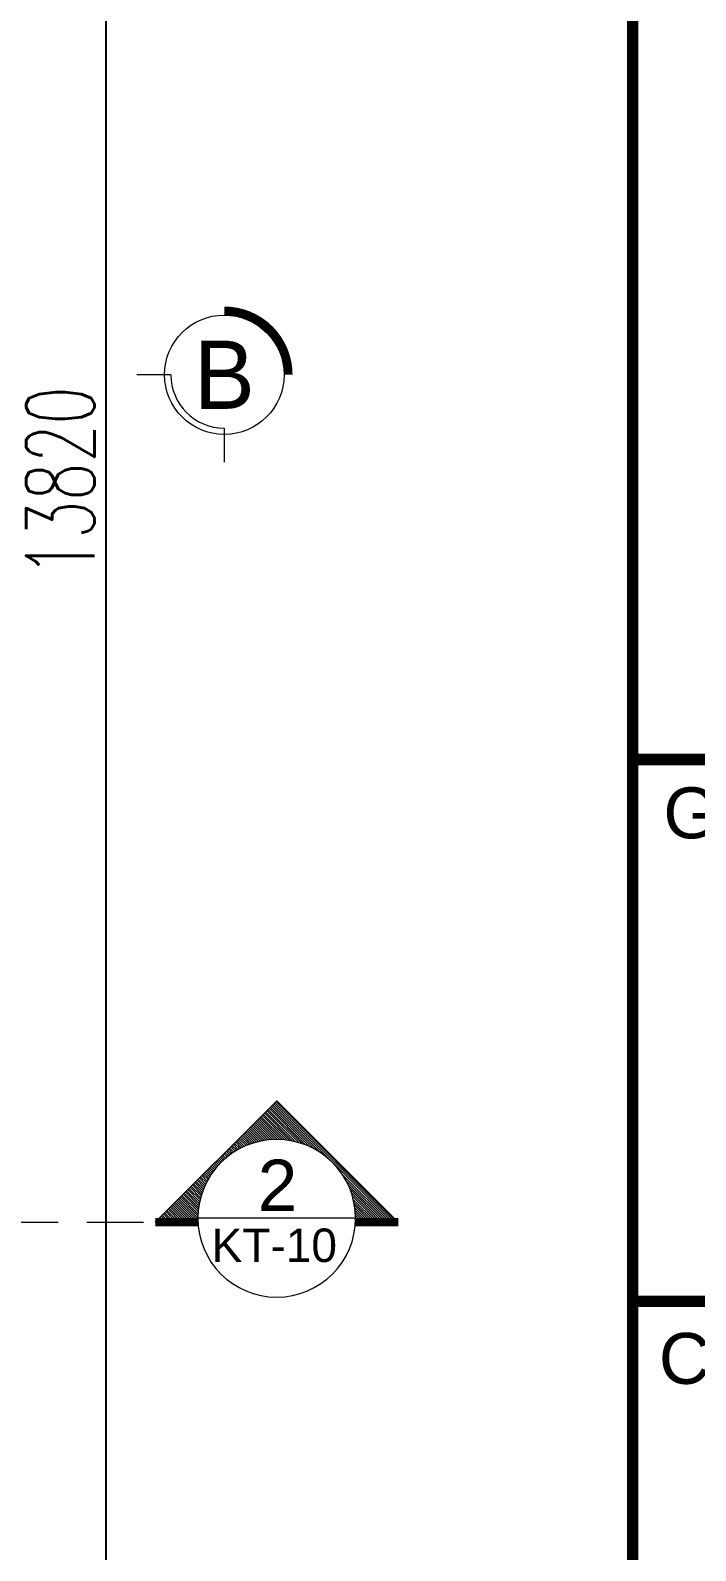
# Model space of a CAD drawing. Header units: millimetres. Extents: x -34806 to 662668, y 63228 to 99452.
# Drawn here: x 116393 to 119316, y 76692 to 83376 of the extents above; entities that cross this region are included whole.
import ezdxf
from ezdxf.enums import TextEntityAlignment as Align

# ---------------------------------------------------------------- set-up
doc = ezdxf.new("R2010")
doc.units = ezdxf.units.MM
doc.header["$LTSCALE"] = 200
doc.header["$MEASUREMENT"] = 0
doc.header["$PDMODE"] = 3
doc.header["$PDSIZE"] = 50
doc.linetypes.add('DASHED2', pattern=[0.375, 0.25, -0.125])
doc.layers.get('DEFPOINTS').update_dxf_attribs({"linetype": 'CONTINUOUS'})
for name, color, linetype, lineweight in [('cat', 1, 'CONTINUOUS', 40), ('hacth', 251, 'CONTINUOUS', 13), ('hatch', 251, 'CONTINUOUS', 5), ('thay', 7, 'CONTINUOUS', 18)]:
    doc.layers.add(name, color=color, linetype=linetype, lineweight=lineweight)
for name, color, linetype in [('DIM', 1, 'CONTINUOUS'), ('KHUNGTEN', 7, 'CONTINUOUS'), ('TEXT', 7, 'CONTINUOUS'), ('TPTA-Text', 253, 'CONTINUOUS')]:
    doc.layers.add(name, color=color, linetype=linetype)
doc.styles.add('Aria H iso', font='VHARIAL.ttf')
doc.styles.add('Arial iso', font='VNARIAL.ttf')
doc.styles.add('CHU HOA Day', font='VHARIAL.ttf')
doc.styles.add('CHUC HOA MANH', font='chhbg.shx', dxfattribs={"width": 0.8, "height": 250})
doc.styles.add('dam', font='VHAVANB.ttf', dxfattribs={"width": 0.9, "height": 450})
doc.styles.add('Scale', font='vnsimli.shx', dxfattribs={"width": 0.65, "bigfont": 'bigfont.shx'})
doc.dimstyles.new('Scale', dxfattribs={"dimscale": 10, "dimtxt": 2, "dimasz": 0.8, "dimexe": 1, "dimexo": 0, "dimgap": 0.5, "dimtad": 1, "dimdec": 0, "dimzin": 0, "dimdsep": 46, "dimtxsty": 'Scale', "dimblk": 'ARCHTICK', "dimcen": 1, "dimdle": 1, "dimclrd": 8, "dimclre": 251, "dimclrt": 3, "dimadec": 0, "dimazin": 0, "dimtfac": 1, "dimtdec": 0, "dimtix": 1, "dimtmove": 2, "dimatfit": 3, "dimfxl": 1, "dimtolj": 1, "dimtzin": 0, "dimarcsym": 0})

# ---------------------------------------------------------------- blocks, each defined once
blk = doc.blocks.new('_ArchTick')
at = {"layer": 'DIM', "color": 150}
blk.add_lwpolyline([(0.5000000000004547, 0.5000000000009095, 0.1333333333333333, 0, 0), (4.547473508864641e-13, 9.094947017729282e-13, 0, 0.1333333333333333, 0), (-0.4999999999995453, -0.4999999999990905, 0.1333333333333333, 0.1333333333333333, 0)], format="xyseb", dxfattribs=at)
blk = doc.blocks.new('*D1185')
at = {"layer": 'DEFPOINTS', "color": 0}
for p in [(115372.1488248326, 88302.0076397231), (115372.1488248326, 74482.00763972304), (116724.1024527386, 74482.00763972304)]:
    blk.add_point(p, dxfattribs=at)
at = {"layer": 'TPTA-Text', "color": 8, "lineweight": -2}
blk.add_line((116724.1024527386, 88402.0076397231), (116724.1024527386, 74382.00763972304), dxfattribs=at)
at = {"layer": 'TPTA-Text', "color": 251, "lineweight": -2}
for p, q in [((115372.1488248326, 88302.0076397231), (116824.1024527386, 88302.0076397231)), ((115372.1488248326, 74482.00763972304), (116824.1024527386, 74482.00763972304))]:
    blk.add_line(p, q, dxfattribs=at)
at = {"layer": 'TPTA-Text', "color": 8, "lineweight": -2, "xscale": 150, "yscale": 150, "zscale": 150}
for p, rotation in [((116724.1024527386, 88302.0076397231), 90), ((116724.1024527386, 74482.00763972304), 270)]:
    blk.add_blockref('_ArchTick', p, dxfattribs=dict(at, rotation=rotation))
at = {"layer": 'TPTA-Text', "color": 3, "insert": (116524.1024527385, 81392.0076397231), "char_height": 300, "attachment_point": 5, "rotation": 90, "style": 'Scale'}
blk.add_mtext('\\A1;13820', dxfattribs=at)
blk = doc.blocks.new('tr')
at = {"layer": 'thay', "ltscale": 600}
for p, q in [((-1.164153218269348e-10, -200), (-1.164153218269348e-10, 0)), ((313.2121651116759, -513.2121651118505), (513.2121651116759, -513.2121651118505))]:
    blk.add_line(p, q, dxfattribs=at)
at = {"layer": 'thay', "color": 150, "ltscale": 600, "const_width": 49.99999999999998}
blk.add_lwpolyline([(-375.0000000001164, -513.2121651118796, 0.414213562373095), (-1.164153218269348e-10, -888.2121651118796, 0.414213562373095)], format="xyb", dxfattribs=at)
at = {"layer": 'thay', "ltscale": 600}
blk.add_circle((-1.164153218269348e-10, -513.2121651118796), 349.9999999999998, dxfattribs=at)
blk.add_arc((-1.164153218269348e-10, -513.2121651118796), 313.2121651118522, 0, 90, dxfattribs=at)
blk = doc.blocks.new('can')
at = {"layer": 'hatch'}
h = blk.add_hatch(dxfattribs=at)
h.set_pattern_fill('ANSI31', color=256, scale=96.24999999999999, style=0)
h.set_pattern_definition([(45, (-283733.9999999999, -101783.0000000001), (-8.507378461150648, 8.507378461150651), [])])
h.paths.add_polyline_path([(577.5000000001164, 0, -0.01239045031513647), (576.7909402744845, -28.608761198906), (889.9267381958198, -28.608761198906), (-1.164153218269348e-10, 861.3179769970593), (-889.9267381959362, -28.608761198906), (-576.790940274368, -28.608761198906, -0.01239045031513647), (-577.5, 0, -1)])
at = {"layer": 'cat', "color": 150, "linetype": 'Continuous', "const_width": 62.37}
for points in [[(-576.790940274368, -28.608761198906), (-889.9267381960526, -28.608761198906)], [(576.7909402744845, -28.608761198906), (889.9267381959362, -28.608761198906)]]:
    blk.add_lwpolyline(points, dxfattribs=at)
at = {"layer": 'thay', "linetype": 'Continuous'}
for p in [(-889.9267381960526, -28.6087611989642), (889.9267381959362, -28.6087611989642)]:
    blk.add_line(p, (0, 861.3179769970593), dxfattribs=at)
at = {"layer": 'thay'}
blk.add_line((-577.5, 0), (577.5, 0), dxfattribs=at)
blk.add_circle((0, 0), 577.5, dxfattribs=at)
at = {"layer": 'TEXT', "style": 'CHU HOA Day'}
blk.add_attdef('A', text='', height=374.9999999999999, dxfattribs=at).set_placement((11.23789030255284, 107.5144003144233), align=Align.CENTER)
at = {"layer": 'TEXT', "style": 'CHUC HOA MANH', "width": 0.65}
blk.add_attdef('KT-00', text='', height=287.4999999999999, dxfattribs=at).set_placement((7.355760390171781, -345.5475604703242), align=Align.CENTER)
blk = doc.blocks.new('khung')
at = {"layer": 'KHUNGTEN', "color": 4, "const_width": 34.92595818815155}
blk.add_lwpolyline([(27622.55226480344, 21886.93379790831), (31115.14808361861, 21886.93379790831), (31115.14808361861, 388.0662020905293), (27622.55226480344, 388.0662020905293)], close=True, dxfattribs=at)
for points in [[(27622.55244430073, 10736.72422027594), (31115.14826308552, 10736.72422027594)], [(27622.55226482591, 9085.212146406546), (31115.14808361069, 9085.212146406546)]]:
    blk.add_lwpolyline(points, dxfattribs=at)
at = {"layer": 'KHUNGTEN', "color": 8, "style": 'Arial iso', "width": 0.9999999941723045}
for s, p in [('Gi¸m ®èc', (27715.88164925477, 10496.34527608089)), ('Chñ tr× kiÕn tróc', (27702.09455102096, 8833.423281368578))]:
    blk.add_text(s, height=155.2264808362291, dxfattribs=at).set_placement(p)

msp = doc.modelspace()

# ---------------------------------------------------------------- linework, layer by layer
at = {"layer": 'thay', "linetype": 'DASHED2', "ltscale": 5}
msp.add_line((84765.4521722726, 78135.9715677727), (116941.4496940346, 78135.97156777306), dxfattribs=at)

# ---------------------------------------------------------------- block references
at = {"layer": 'DIM', "xscale": 0.75, "yscale": 0.75, "zscale": 0.75, "rotation": 180}
msp.add_blockref('tr', (117245.1359936633, 81477.09851588492), dxfattribs=at)
at = {"layer": 'hacth', "xscale": 1.44238117831992, "yscale": 1.442381252141786, "zscale": 1.442381260145733}
msp.add_blockref('khung', (79197.27520039171, 64683.98517692692), dxfattribs=at)
at = {"layer": 'TEXT', "linetype": 'Continuous'}
ref = msp.add_blockref('can', (117475.4057369314, 78153.13682449135), dxfattribs=dict(at, xscale=-0.5999999999767169, yscale=0.5999999999767169, zscale=0.6))
ref.add_attrib('A', 'kt-10', dxfattribs={"height": 147.3641742872528, "style": 'Aria H iso', "width": 0.9824278285816705}).set_placement((117464.8762954119, 77960.75097320034), align=Align.CENTER)
ref.add_attrib('KT-00', '2', dxfattribs={"height": 225, "style": 'Aria H iso'}).set_placement((117478.9349992291, 78185.72290833286), align=Align.CENTER)

# ---------------------------------------------------------------- texts
at = {"layer": 'TEXT', "linetype": 'Continuous', "style": 'dam'}
msp.add_text('b', height=300, dxfattribs=at).set_placement((117245.1359936635, 81862.00763971885), align=Align.MIDDLE)

# ---------------------------------------------------------------- dimensions: what is measured, and where the dimension line sits
at = {"layer": 'TPTA-Text'}
dim = msp.add_linear_dim(base=(116724.1024527386, 74482.00763972304), p1=(115372.1488248326, 88302.0076397231), p2=(115372.1488248326, 74482.00763972304), angle=90, dimstyle='Scale', override={"dimscale": 100, "dimtxt": 3, "dimasz": 1.5, "dimfxl": 110}, dxfattribs=at)
dim.commit()
dim.dimension.update_dxf_attribs({"geometry": '*D1185', "text_midpoint": (116524.1024527385, 81392.0076397231)})

doc.saveas('drawing.dxf')
